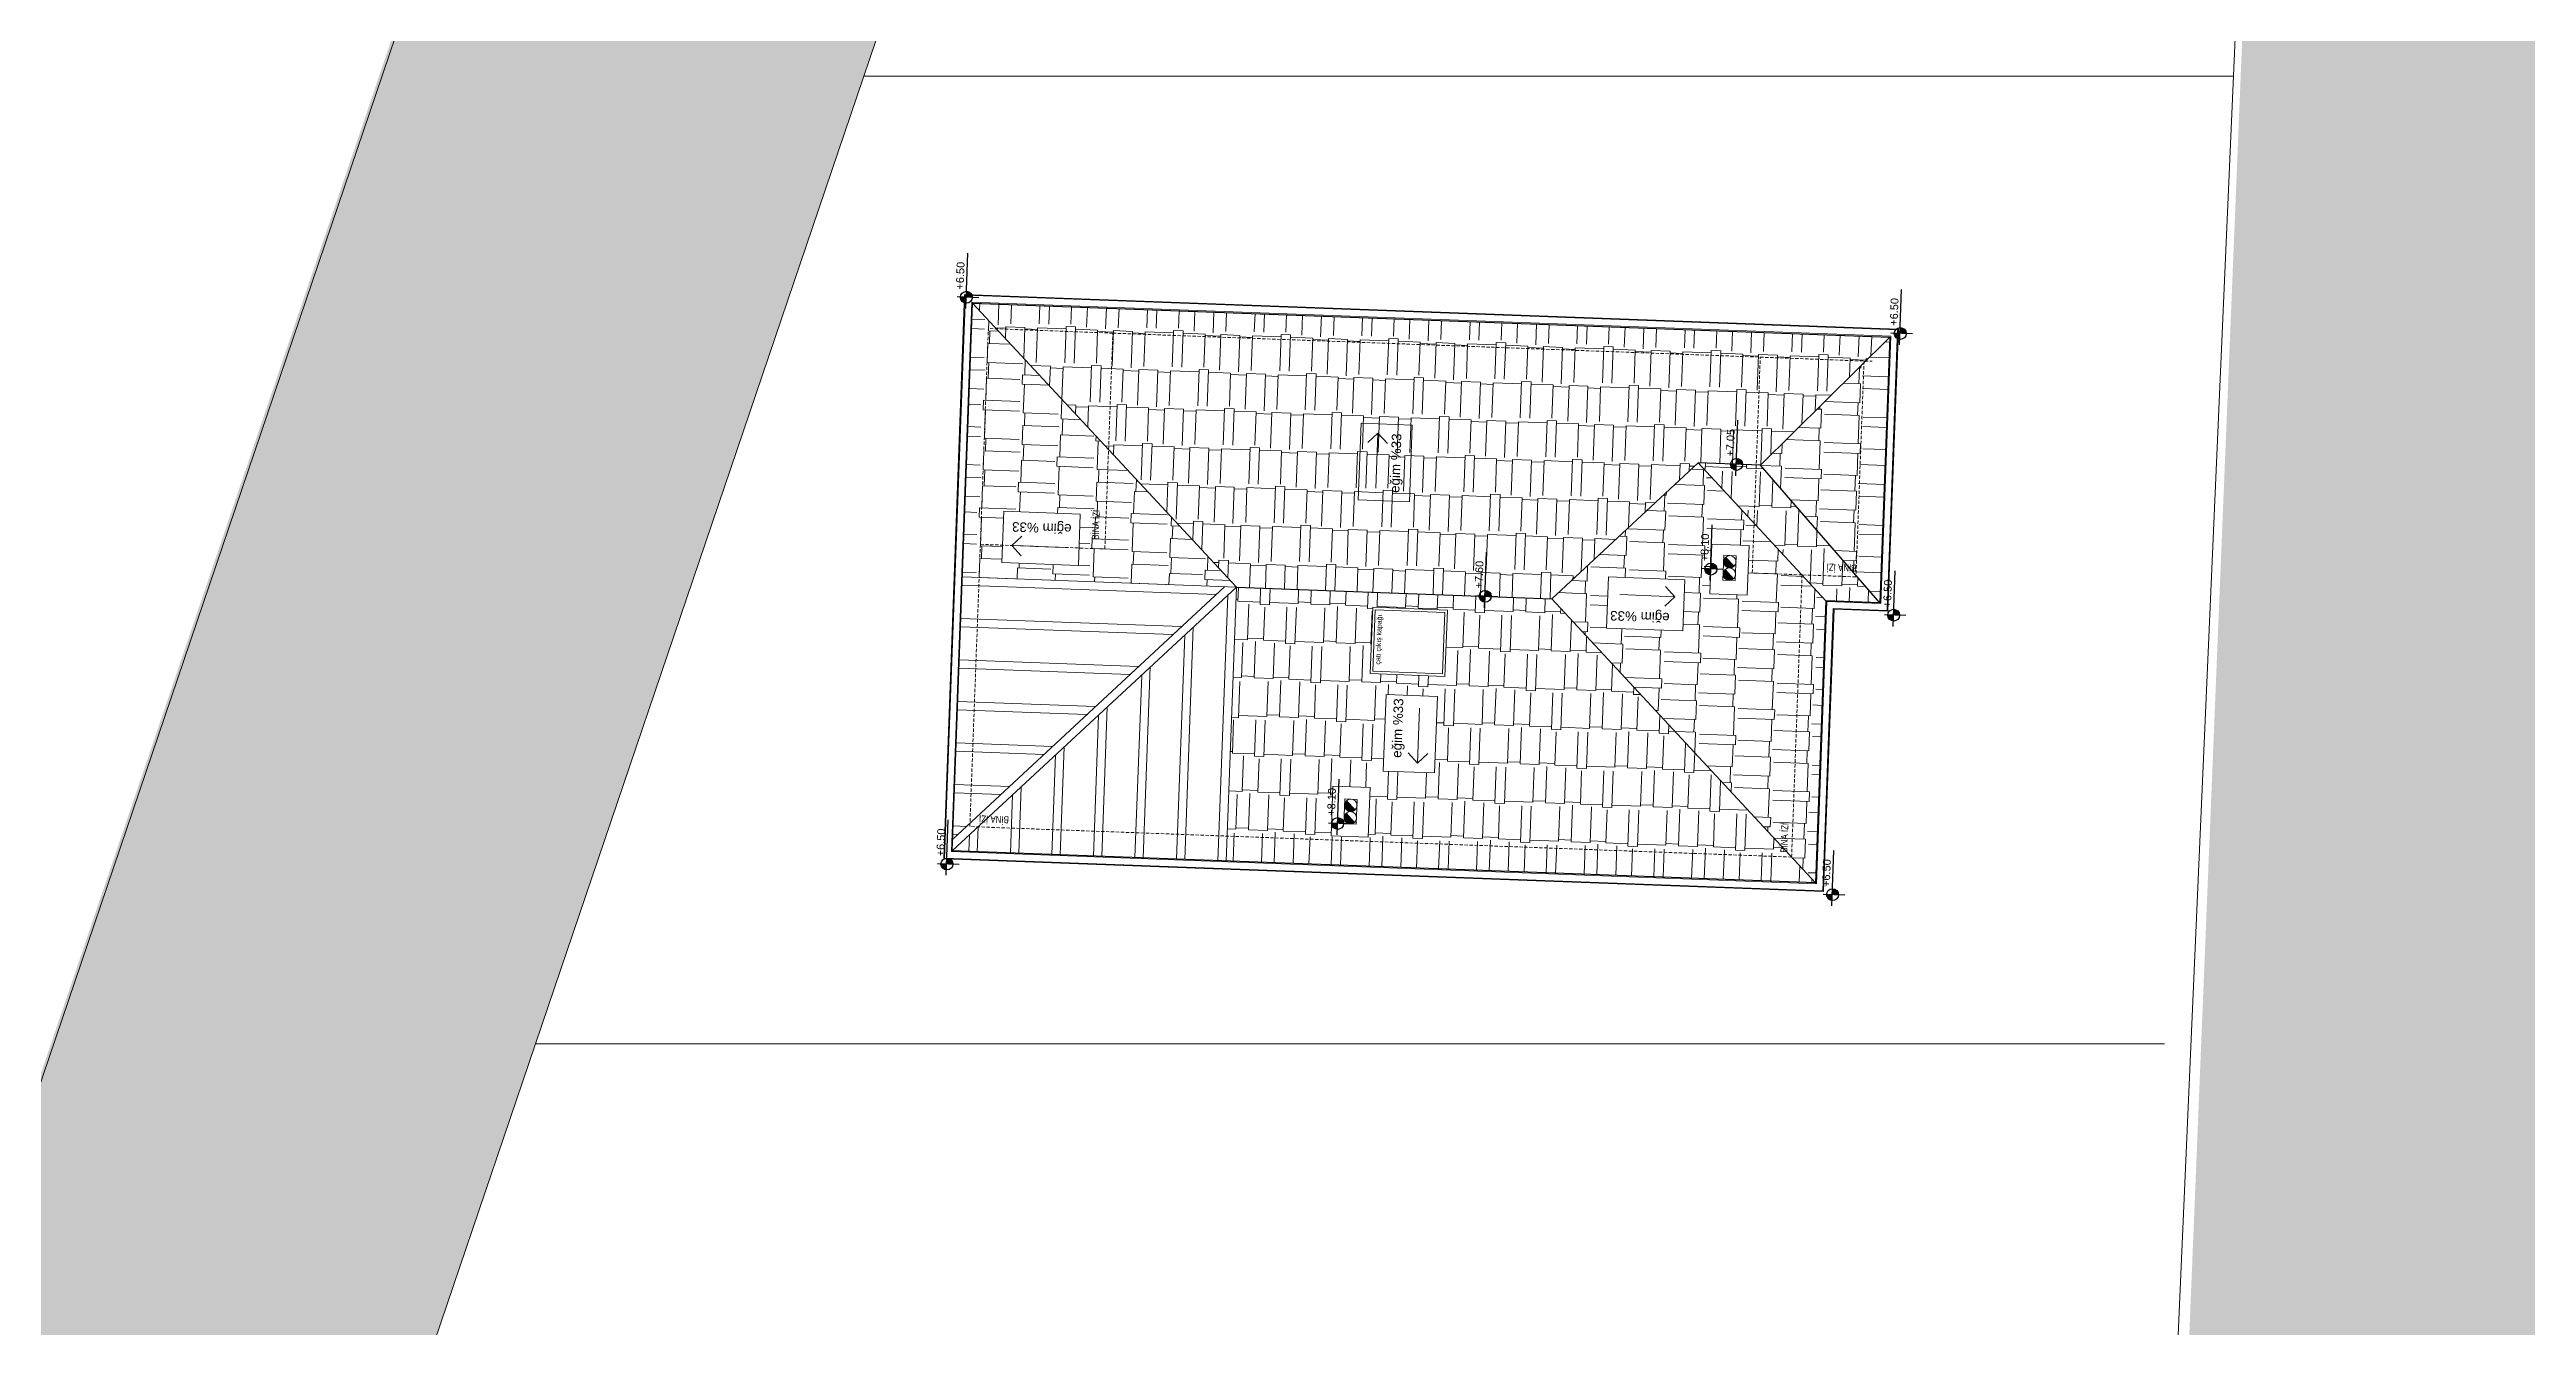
# Model space of a CAD drawing. Header units: centimetres. Extents: x 63871 to 181827, y -95930 to 42199.
# Drawn here: x 173567 to 176549, y -15989 to -14451 of the extents above; entities that cross this region are included whole.
import ezdxf
from ezdxf.enums import TextEntityAlignment as Align

# ---------------------------------------------------------------- set-up
doc = ezdxf.new("R2010")
doc.units = ezdxf.units.CM
doc.linetypes.add('11-021_500-SatisOfisi_220512$0${ Diamond }', pattern=[12, 4, -2, 2, 2, -2])
for name, color, linetype, lineweight in [('A-AREA-IDEN', 7, 'Continuous', 9), ('ARA SINIRLAR', 225, 'Continuous', 15), ('ARM_Pen_No__252', 8, 'Continuous', 18), ('Baca', 82, 'Continuous', 9), ('İz DÜŞÜMÜ', 7, '11-021_500-SatisOfisi_220512$0${ Diamond }', 18), ('OLUK', 222, 'Continuous', 15), ('TARAMA', 251, 'Continuous', 5), ('Çatı', 144, 'Continuous', 30)]:
    doc.layers.add(name, color=color, linetype=linetype, lineweight=lineweight)
doc.layers.add('KOT', color=171, linetype='Continuous')
doc.styles.add('Arial', font='Arial.ttf', dxfattribs={"height": 250})
doc.styles.add('Arial_1', font='Arial.ttf', dxfattribs={"height": 300})
doc.styles.add('MtXpl_Arial_Narrow_1', font='')
doc.styles.get('MtXpl_Arial_Narrow_1').set_extended_font_data('Arial Narrow')
pattern_1 = [(87.87319, (203715.645, -212822.16), (-42.082954, 98.784804), [22.86, -19.05, 26.67, -11.43, 34.29, -15.24]), (87.87319, (203714.59, -212799.244), (-42.082954, 98.784804), [19.05, -72.39, 15.24, -22.86]), (87.87319, (203721.045, -212753.73), (-42.082954, 98.784804), [11.43, -118.11]), (177.87319, (203715.645, -212822.16), (-46.8903556, -30.665961), [43.815, -139.065]), (177.87319, (203716.493, -212799.314), (-46.8903556, -30.665961), [42.8625, -140.0175]), (177.87319, (203717.2, -212780.277), (-46.8903556, -30.665961), [40.005, -142.875]), (177.87319, (203721.045, -212753.732), (-46.8903556, -30.665961), [43.815, -139.065]), (177.87319, (203721.47, -212742.31), (-46.8903556, -30.665961), [43.815, -139.065]), (177.87319, (203719.887, -212707.937), (-46.8903556, -30.665961), [41.91, -140.97])]
pattern_2 = [(357.87319, (203715.645, -212822.16), (98.784804, 42.082954), [22.86, -19.05, 26.67, -11.43, 34.29, -15.24]), (357.87319, (203738.56, -212821.103), (98.784804, 42.082954), [19.05, -72.39, 15.24, -22.86]), (357.87319, (203784.07, -212827.56), (98.784804, 42.082954), [11.43, -118.11]), (87.87319, (203715.645, -212822.16), (-30.665961, 46.8903556), [43.815, -139.065]), (87.87319, (203738.49, -212823.007), (-30.665961, 46.8903556), [42.8625, -140.0175]), (87.87319, (203757.526, -212823.714), (-30.665961, 46.8903556), [40.005, -142.875]), (87.87319, (203784.07, -212827.56), (-30.665961, 46.8903556), [43.815, -139.065]), (87.87319, (203795.494, -212827.983), (-30.665961, 46.8903556), [43.815, -139.065]), (87.87319, (203829.866, -212826.4), (-30.665961, 46.8903556), [41.91, -140.97])]

# ---------------------------------------------------------------- blocks, each defined once
blk = doc.blocks.new('afadfa')
at = {"layer": 'Baca'}
h = blk.add_hatch(color=0, dxfattribs=at)
h.dxf.hatch_style = 1
h.paths.add_polyline_path([(525548.6, 4261233.8, 0.670516), (525535.8, 4261228.6, 0.199315), (525538, 4261223.2)])
h = blk.add_hatch(color=0, dxfattribs=at)
h.dxf.hatch_style = 1
h.paths.add_polyline_path([(525563.7, 4261233.8, 0.675614), (525550.8, 4261228.6, 0.202965), (525553, 4261223.2)])
for p, q in [((525538, 4261223.2), (525548.6, 4261233.8)), ((525553, 4261223.2), (525563.7, 4261233.8))]:
    blk.add_line(p, q, dxfattribs=at)
blk.add_lwpolyline([(525535.8, 4261236.1), (525565.8, 4261236), (525565.8, 4261221), (525535.8, 4261221.1)], close=True, dxfattribs=at)
for centre in [(525543.3, 4261228.6), (525558.3, 4261228.6)]:
    blk.add_circle(centre, 7.5, dxfattribs=at)

msp = doc.modelspace()

# ---------------------------------------------------------------- hatches: boundary and pattern name
at = {"layer": 'ARM_Pen_No__252'}
h = msp.add_hatch(dxfattribs=at)
h.set_pattern_fill('AR-HBONE', color=256, scale=0.51)
h.set_pattern_definition([(45, (0, -50000), (0, 73.27889), [155.448, -51.816]), (135, (36.64, -49963.36), (7e-15, 73.27889), [155.448, -51.816])])
h.paths.add_polyline_path([(175831.7, -22792.7), (175698, -25837), (170756.8, -25732.5), (171754.5, -22792.7)], flags=16)
h.paths.add_polyline_path([(172826.5, -19554.1), (175594.7, -11397.4), (175086.1, -11173.9), (170154.1, -25719.7), (167433.7, -25662.2), (167268.2, -26108.9), (178575.2, -26347.5), (178595, -25898.2), (176249, -25848.6), (176859.4, -11953.3), (176318.3, -11715.5), (176016.1, -19117.2), (175993.1, -19117.2), (175975.4, -19521.1)])
h.paths.add_polyline_path([(175975.4, -19521.1), (172826.5, -19554.1), (171829.1, -22492.9), (175844.9, -22492.9)])

# ---------------------------------------------------------------- linework, layer by layer
at = {"layer": 'ARA SINIRLAR', "color": 5}
for p, q in [((175090.1, -11175.6), (170154.1, -25719.7)), ((174547.4, -14483.3), (176196.7, -14483.3)), ((174152, -15648.3), (176113.5, -15648.3))]:
    msp.add_line(p, q, dxfattribs=at)
at = {"layer": 'ARA SINIRLAR'}
for points in [[(175594.7, -11397.4), (172974.8, -19117.2)], [(175980.1, -19414.2), (176318.3, -11715.5)]]:
    msp.add_lwpolyline(points, dxfattribs=at)

# ---------------------------------------------------------------- next in the draw order: wipeouts: each hides what was drawn before it
msp.add_wipeout([(175703.1, -15465), (174643.8, -15425.7), (174669, -14746.1), (175793.2, -14787.9), (175780.6, -15127.6), (175715.7, -15125.2)]).dxf.layer = 'OLUK'

# ---------------------------------------------------------------- next in the draw order: hatches: boundary and pattern name
at = {"layer": 'KOT'}
h = msp.add_hatch(color=256, dxfattribs=at)
h.dxf.hatch_style = 1
h.paths.add_polyline_path([(174664.3, -14749.4, 0.402561), (174670.9, -14756.8), (174671.2, -14749.6)])
h = msp.add_hatch(color=256, dxfattribs=at)
h.dxf.hatch_style = 1
h.paths.add_polyline_path([(174671.3, -14742.5, 0.009987), (174671, -14742.5), (174670.8, -14749.6), (174678.2, -14749.9, 0.414214)])
h = msp.add_hatch(color=256, dxfattribs=at)
h.dxf.hatch_style = 1
h.paths.add_polyline_path([(175795.7, -14786.1, 0.009987), (175795.4, -14786.1), (175795.1, -14793.2), (175802.6, -14793.5, 0.414214)])
h = msp.add_hatch(color=256, dxfattribs=at)
h.dxf.hatch_style = 1
h.paths.add_polyline_path([(175788.7, -14793, 0.402561), (175795.3, -14800.4), (175795.5, -14793.2)])
h = msp.add_hatch(color=256, dxfattribs=at)
h.dxf.hatch_style = 1
h.paths.add_polyline_path([(175591.6, -14950.5, 0.402561), (175598.2, -14957.9), (175598.5, -14950.8)])
h = msp.add_hatch(color=256, dxfattribs=at)
h.dxf.hatch_style = 1
h.paths.add_polyline_path([(175598.6, -14943.6, 0.009987), (175598.3, -14943.6), (175598, -14950.7), (175605.5, -14951, 0.414214)])
h = msp.add_hatch(color=256, dxfattribs=at)
h.dxf.hatch_style = 1
h.paths.add_polyline_path([(175560.6, -15076.5, 0.402561), (175567.2, -15083.9), (175567.5, -15076.8)])
h = msp.add_hatch(color=256, dxfattribs=at)
h.dxf.hatch_style = 1
h.paths.add_polyline_path([(175567.6, -15069.6, 0.009987), (175567.4, -15069.6), (175567.1, -15076.7), (175574.5, -15077, 0.414214)])
h = msp.add_hatch(color=256, dxfattribs=at)
h.dxf.hatch_style = 1
h.paths.add_polyline_path([(175288.9, -15109.4, 0.402561), (175295.5, -15116.8), (175295.8, -15109.6)])
h = msp.add_hatch(color=256, dxfattribs=at)
h.dxf.hatch_style = 1
h.paths.add_polyline_path([(175295.9, -15102.5, 0.009987), (175295.7, -15102.5), (175295.4, -15109.6), (175302.8, -15109.9, 0.414214)])
h = msp.add_hatch(color=256, dxfattribs=at)
h.dxf.hatch_style = 1
h.paths.add_polyline_path([(175780.8, -15132, 0.402561), (175787.4, -15139.4), (175787.7, -15132.3)])
h = msp.add_hatch(color=256, dxfattribs=at)
h.dxf.hatch_style = 1
h.paths.add_polyline_path([(175787.8, -15125.1, 0.009987), (175787.5, -15125.1), (175787.2, -15132.3), (175794.7, -15132.5, 0.414214)])
h = msp.add_hatch(color=256, dxfattribs=at)
h.dxf.hatch_style = 1
h.paths.add_polyline_path([(175111.4, -15382.8, 0.402561), (175118, -15390.2), (175118.2, -15383.1)])
h = msp.add_hatch(color=256, dxfattribs=at)
h.dxf.hatch_style = 1
h.paths.add_polyline_path([(175118.4, -15375.9, 0.009987), (175118.1, -15375.9), (175117.8, -15383.1), (175125.3, -15383.3, 0.414214)])
h = msp.add_hatch(color=256, dxfattribs=at)
h.dxf.hatch_style = 1
h.paths.add_polyline_path([(174640.9, -15431.6, 0.402561), (174647.5, -15439.1), (174647.7, -15431.9)])
h = msp.add_hatch(color=256, dxfattribs=at)
h.dxf.hatch_style = 1
h.paths.add_polyline_path([(174647.9, -15424.7, 0.009987), (174647.6, -15424.7), (174647.3, -15431.9), (174654.8, -15432.2, 0.414214)])
h = msp.add_hatch(color=256, dxfattribs=at)
h.dxf.hatch_style = 1
h.paths.add_polyline_path([(175707.1, -15468.5, 0.402561), (175713.7, -15476), (175714, -15468.8)])
h = msp.add_hatch(color=256, dxfattribs=at)
h.dxf.hatch_style = 1
h.paths.add_polyline_path([(175714.1, -15461.6, 0.009987), (175713.8, -15461.6), (175713.6, -15468.8), (175721, -15469.1, 0.414214)])
at = {"layer": 'Çatı', "lineweight": 15}
h = msp.add_hatch(dxfattribs=at)
h.set_pattern_fill('AR-RSHKE', color=251, scale=0.15, angle=267.8732)
h.set_pattern_definition([(267.87319, (203715.645, -212822.16), (42.082954, -98.784804), [22.86, -19.05, 26.67, -11.43, 34.29, -15.24]), (267.87319, (203716.7, -212845.073), (42.082954, -98.784804), [19.05, -72.39, 15.24, -22.86]), (267.87319, (203710.244, -212890.585), (42.082954, -98.784804), [11.43, -118.11]), (357.87319, (203715.645, -212822.16), (46.8903556, 30.665961), [43.815, -139.065]), (357.87319, (203714.796, -212845.003), (46.8903556, 30.665961), [42.8625, -140.0175]), (357.87319, (203714.09, -212864.04), (46.8903556, 30.665961), [40.005, -142.875]), (357.87319, (203710.244, -212890.585), (46.8903556, 30.665961), [43.815, -139.065]), (357.87319, (203709.82, -212902.007), (46.8903556, 30.665961), [43.815, -139.065]), (357.87319, (203711.403, -212936.38), (46.8903556, 30.665961), [41.91, -140.97])])
h.paths.add_polyline_path([(174996.2, -15098.5), (174678.6, -14756.5), (174666.4, -15086.3)])
h.paths.add_polyline_path([(174805.9, -15072.4), (174713.8, -15069), (174716.1, -15007.2), (174808.2, -15010.6)], flags=16)
h.paths.add_polyline_path([(174800.8, -15016.6), (174723.5, -15013.8), (174722.6, -15037.5), (174799.9, -15040.4)], flags=8)
h.paths.add_polyline_path([(174832.8, -15044.3), (174834.3, -15003.2), (174819.1, -15002.6), (174817.5, -15043.7)], flags=24)
h = msp.add_hatch(dxfattribs=at)
h.set_pattern_fill('AR-RSHKE', color=251, scale=0.15, angle=177.8732)
h.set_pattern_definition([(177.87319, (203715.645, -212822.16), (-98.784804, -42.082954), [22.86, -19.05, 26.67, -11.43, 34.29, -15.24]), (177.87319, (203692.73, -212823.214), (-98.784804, -42.082954), [19.05, -72.39, 15.24, -22.86]), (177.87319, (203647.22, -212816.76), (-98.784804, -42.082954), [11.43, -118.11]), (267.87319, (203715.645, -212822.16), (30.665961, -46.8903556), [43.815, -139.065]), (267.87319, (203692.8, -212821.31), (30.665961, -46.8903556), [42.8625, -140.0175]), (267.87319, (203673.764, -212820.603), (30.665961, -46.8903556), [40.005, -142.875]), (267.87319, (203647.218, -212816.758), (30.665961, -46.8903556), [43.815, -139.065]), (267.87319, (203635.796, -212816.334), (30.665961, -46.8903556), [43.815, -139.065]), (267.87319, (203601.423, -212817.917), (30.665961, -46.8903556), [41.91, -140.97])])
h.paths.add_polyline_path([(175375.9, -15112.6), (175552.1, -14949), (175552.1, -14949), (175627, -14951.8), (175782.9, -14797.5), (174678.6, -14756.5), (174996.2, -15098.5)])
h = msp.add_hatch(dxfattribs=at)
h.set_pattern_fill('AR-RSHKE', color=251, scale=0.15, angle=87.8732)
h.set_pattern_definition(pattern_1)
h.paths.add_polyline_path([(175771, -15117.3), (175782.9, -14797.5), (175627, -14951.8)])
h.paths.add_polyline_path([(175745.6, -15069.1), (175704.5, -15067.5), (175703.9, -15082.7), (175745, -15084.3)], flags=24)
h = msp.add_hatch(dxfattribs=at)
h.set_pattern_fill('AR-RSHKE', color=251, scale=0.15, angle=87.8732)
h.set_pattern_definition(pattern_1)
h.paths.add_polyline_path([(175552.1, -14949), (175375.9, -15112.6), (175693.4, -15454.6), (175706, -15114.9)])
h.paths.add_polyline_path([(175568.5, -15046.8), (175613.4, -15048.4), (175611.2, -15108.4), (175566.3, -15106.7)], flags=16)
h.paths.add_polyline_path([(175583, -15060.3), (175598, -15060.8), (175596.9, -15090.8), (175581.8, -15090.2)], flags=0)
h.paths.add_polyline_path([(175590.5, -15060.5, -1), (175589.9, -15075.5, -1), (175589.4, -15090.5, -1), (175589.9, -15075.5, -1)], flags=0)
h.paths.add_polyline_path([(175536, -15089.6), (175533.7, -15151.3), (175441.7, -15147.9), (175444, -15086.2)], flags=16)
h.paths.add_polyline_path([(175520.9, -15123.5), (175443.7, -15120.6), (175442.8, -15144.4), (175520.1, -15147.2)], flags=8)
h.paths.add_polyline_path([(175661.9, -15421), (175663.4, -15380), (175648.2, -15379.4), (175646.7, -15420.5)], flags=25)
h = msp.add_hatch(dxfattribs=at)
h.set_pattern_fill('AR-RSHKE', color=251, scale=0.15, angle=357.8732)
h.set_pattern_definition(pattern_2)
h.paths.add_polyline_path([(175627, -14951.8), (175552.1, -14949), (175706, -15114.9), (175771, -15117.3)])
h.paths.add_polyline_path([(175745.6, -15069.1), (175704.5, -15067.5), (175703.9, -15082.7), (175745, -15084.3)], flags=25)
h = msp.add_hatch(dxfattribs=at)
h.set_pattern_fill('AR-RSHKE', color=251, scale=0.15, angle=357.8732)
h.set_pattern_definition(pattern_2)
h.paths.add_polyline_path([(174996.2, -15098.5), (174983.9, -15428.3), (175693.4, -15454.6), (175375.9, -15112.6)])
h.paths.add_polyline_path([(175234.8, -15322.3), (175173, -15320), (175176.4, -15227.9), (175238.2, -15230.2)], flags=16)
h.paths.add_polyline_path([(175247.3, -15206), (175157.4, -15202.7), (175160.4, -15122.7), (175250.3, -15126.1)], flags=16)
h.paths.add_polyline_path([(175244.5, -15202.9), (175160.5, -15199.8), (175163.3, -15125.9), (175247.2, -15129)], flags=0)
h.paths.add_polyline_path([(175157.3, -15339.7), (175155, -15399.6), (175110.1, -15397.9), (175112.3, -15338)], flags=16)
h.paths.add_polyline_path([(175141.8, -15354.1), (175140.6, -15384.1), (175125.6, -15383.5), (175126.7, -15353.5)], flags=0)
h.paths.add_polyline_path([(175133.7, -15368.8, -1), (175133.1, -15383.8, -1), (175133.7, -15368.8, -1), (175134.2, -15353.8, -1)], flags=0)
h.paths.add_polyline_path([(175200.9, -15307.2), (175203.7, -15229.9), (175180, -15229.1), (175177.1, -15306.3)], flags=8)
h.paths.add_polyline_path([(175172.9, -15193.9), (175175.2, -15130), (175163.7, -15129.5), (175161.3, -15193.4)], flags=8)

# ---------------------------------------------------------------- next in the draw order: linework, layer by layer
at = {"layer": 'A-AREA-IDEN'}
for p, q in [((175166.6, -14913.2), (175154.3, -14924.6)), ((175164.2, -14979.4), (175166.6, -14913.2)), ((175166.6, -14913.2), (175178.1, -14925.5)), ((174725.7, -15048.5), (174738, -15037)), ((174791.9, -15050.9), (174725.7, -15048.5)), ((174725.7, -15048.5), (174737.1, -15060.8)), ((175457.9, -15107.6), (175524.2, -15110.1)), ((175524.2, -15110.1), (175511.9, -15121.5)), ((175524.2, -15110.1), (175512.7, -15097.8)), ((175216.7, -15244.2), (175214.3, -15310.4)), ((175214.3, -15310.4), (175202.8, -15298.1)), ((175214.3, -15310.4), (175226.6, -15299))]:
    msp.add_line(p, q, dxfattribs=at)
for points in [[(175142.7, -14993.4), (175146.2, -14901.3), (175207.9, -14903.6), (175204.5, -14995.7)], [(174805.9, -15072.4), (174713.8, -15069), (174716.1, -15007.2), (174808.2, -15010.6)], [(175444, -15086.2), (175536, -15089.6), (175533.7, -15151.3), (175441.7, -15147.9)], [(175157.4, -15202.7), (175160.4, -15122.7), (175250.3, -15126.1), (175247.3, -15206)], [(175160.5, -15199.8), (175163.3, -15125.9), (175247.2, -15129), (175244.5, -15202.9)], [(175238.2, -15230.2), (175234.8, -15322.3), (175173, -15320), (175176.4, -15227.9)]]:
    msp.add_lwpolyline(points, close=True, dxfattribs=at)
at = {"layer": 'Baca'}
for points in [[(175611.2, -15108.4), (175613.4, -15048.4), (175568.5, -15046.8), (175566.3, -15106.7)], [(175155, -15399.6), (175157.3, -15339.7), (175112.3, -15338), (175110.1, -15397.9)]]:
    msp.add_lwpolyline(points, close=True, dxfattribs=at)
at = {"layer": 'İz DÜŞÜMÜ'}
for p in [(174687.9, -15047), (174847.4, -14792.8)]:
    msp.add_line(p, (174697.5, -14787.2), dxfattribs=at)
msp.add_lwpolyline([(175677.2, -15083.8), (175617.2, -15081.5), (175626.9, -14821.7), (175751.8, -14826.4), (175742.1, -15086.2), (175677.2, -15083.8), (175664.6, -15423.5), (174675.2, -15386.8), (174687.9, -15047), (174837.8, -15052.6), (174847.4, -14792.8), (175761.8, -14826.7)], dxfattribs=at)
at = {"layer": 'KOT'}
for p, q in [((174670.3, -14763.3), (174672.8, -14696.5)), ((174685.9, -14750.2), (174659.8, -14749.2)), ((175794.6, -14806.9), (175797.1, -14740.1)), ((175810.2, -14793.8), (175784.1, -14792.8)), ((175597.5, -14964.4), (175600, -14897.6)), ((175613.1, -14951.3), (175587.1, -14950.3)), ((175566.6, -15090.4), (175569.1, -15023.6)), ((175294.9, -15123.3), (175297.4, -15056.5)), ((175582.2, -15077.3), (175556.1, -15076.3)), ((175786.7, -15145.9), (175789.2, -15079.1)), ((175310.5, -15110.2), (175284.4, -15109.2)), ((175802.3, -15132.8), (175776.3, -15131.8)), ((175117.3, -15396.7), (175119.8, -15329.9)), ((174646.8, -15445.5), (174649.3, -15378.7)), ((175132.9, -15383.6), (175106.9, -15382.7)), ((175713.1, -15482.4), (175715.6, -15415.6)), ((174662.4, -15432.4), (174636.3, -15431.5)), ((175728.7, -15469.3), (175702.6, -15468.4))]:
    msp.add_line(p, q, dxfattribs=at)
for centre in [(174671.1, -14749.6), (175795.4, -14793.2), (175598.3, -14950.8), (175567.4, -15076.8), (175295.7, -15109.6), (175787.5, -15132.3), (175118.1, -15383.1), (174647.6, -15431.9), (175713.9, -15468.8)]:
    msp.add_circle(centre, 7.17, dxfattribs=at)
at = {"layer": 'OLUK'}
for points in [[(175780.6, -15127.6), (175715.7, -15125.2), (175703.1, -15465), (174643.8, -15425.7), (174669, -14746.1), (175793.2, -14787.9)], [(175779.7, -15126.6), (175714.7, -15124.2), (175702.1, -15464), (174644.8, -15424.7), (174670, -14747.2), (175792.2, -14788.8)], [(175772, -15118.3), (175707, -15115.9), (175694.4, -15455.7), (174653.1, -15417), (174677.7, -14755.5), (175783.9, -14796.5)]]:
    msp.add_lwpolyline(points, close=True, dxfattribs=at)
at = {"layer": 'TARAMA'}
for p, q in [((174996.2, -15098.5), (174666.4, -15086.3)), ((174996.2, -15098.5), (174654.1, -15416)), ((174654.7, -15401.9), (174982, -15098)), ((174971.7, -15107.6), (174666, -15096.3)), ((174985.8, -15108.1), (174973.9, -15427.9)), ((174996.2, -15098.5), (174983.9, -15428.3)), ((174919.8, -15155.7), (174664.2, -15146.2)), ((174930.2, -15146.1), (174664.5, -15136.2)), ((174944.3, -15146.6), (174934, -15426.4)), ((174934, -15156.2), (174924, -15426.1)), ((174868, -15203.8), (174662.3, -15196.2)), ((174878.4, -15194.2), (174662.7, -15186.2)), ((174882.2, -15204.4), (174874, -15424.2)), ((174892.5, -15194.7), (174884, -15424.6)), ((174826.6, -15242.3), (174660.8, -15236.2)), ((174816.2, -15251.9), (174660.5, -15246.2)), ((174830.3, -15252.5), (174824, -15422.3)), ((174840.7, -15242.8), (174834, -15422.7)), ((174764.4, -15300), (174658.6, -15296.1)), ((174774.7, -15290.4), (174659, -15286.1)), ((174788.9, -15290.9), (174784.1, -15420.9)), ((174778.5, -15300.6), (174774.1, -15420.5)), ((174712.6, -15348.2), (174656.7, -15346.1)), ((174722.9, -15338.5), (174657.1, -15336.1)), ((174726.7, -15348.7), (174724.1, -15418.6)), ((174737.1, -15339.1), (174734.1, -15419)), ((174671.1, -15386.6), (174655.3, -15386.1)), ((174685.2, -15387.2), (174684.1, -15417.1)), ((174660.7, -15396.3), (174654.9, -15396)), ((174674.9, -15396.8), (174674.1, -15416.8))]:
    msp.add_line(p, q, dxfattribs=at)
at = {"layer": 'Çatı'}
for p, q in [((174996.2, -15098.5), (174678.6, -14756.5)), ((175627, -14951.8), (175782.9, -14797.5)), ((175375.9, -15112.6), (175552.1, -14949)), ((175552.1, -14949), (175706, -15114.9)), ((175627, -14951.8), (175552.1, -14949)), ((175771, -15117.3), (175627, -14951.8)), ((174654.1, -15416), (174996.2, -15098.5)), ((174996.2, -15098.5), (175375.9, -15112.6)), ((175375.9, -15112.6), (175693.4, -15454.6))]:
    msp.add_line(p, q, dxfattribs=at)
msp.add_lwpolyline([(175771, -15117.3), (175706, -15114.9), (175693.4, -15454.6), (174654.1, -15416), (174678.6, -14756.5), (175782.9, -14797.5)], close=True, dxfattribs=at)

# ---------------------------------------------------------------- next in the draw order: block references
at = {"layer": 'Baca', "rotation": 87.87318910166643}
for p in [(4414379.2, -698404.1), (4413922.9, -698697.4)]:
    msp.add_blockref('afadfa', p, dxfattribs=at)

# ---------------------------------------------------------------- next in the draw order: texts
at = {"style": 'MtXpl_Arial_Narrow_1'}
for rotation, p in [(87.8302, (174830.3, -15041.6)), (177.8302, (175742.9, -15071.5)), (177.8302, (174722.4, -15374.6)), (87.8302, (175659.4, -15418.4))]:
    msp.add_text('BİNA İZİ', height=8.32, rotation=rotation, dxfattribs=at).set_placement(p)
at = {"layer": 'A-AREA-IDEN', "style": 'Arial_1'}
msp.add_text('çatı çıkış kapağı', height=5.953, rotation=87.8732, dxfattribs=at).set_placement((175170.4, -15161.8), align=Align.CENTER)
at = {"layer": 'A-AREA-IDEN', "char_height": 11.52, "width": 136.287, "attachment_point": 2, "line_spacing_factor": 0.941778, "style": 'Arial'}
for insert, rotation in [((175182.1, -14949.1), 87.8732), ((174761.6, -15033), 177.8732), ((175481.7, -15139.9), 177.8732), ((175184.5, -15268), 87.8732)]:
    msp.add_mtext('eğim %33', dxfattribs=dict(at, insert=insert, rotation=rotation))
at = {"layer": 'KOT', "char_height": 9.45, "width": 57.696, "attachment_point": 2, "rotation": 87.8732, "line_spacing_factor": 0.941778, "style": 'Arial_1'}
for s, insert in [('+6.50', (174658.9, -14723.4)), ('+6.50', (175783.3, -14767)), ('+7.05', (175586.2, -14924.6)), ('+8.10', (175555.3, -15050.6)), ('+7.60', (175283.6, -15083.4)), ('+6.50', (175775.4, -15106.1)), ('+8.10', (175106, -15356.9)), ('+6.50', (174635.5, -15405.7)), ('+6.50', (175701.8, -15442.6))]:
    msp.add_mtext(s, dxfattribs=dict(at, insert=insert))

doc.saveas('drawing.dxf')
